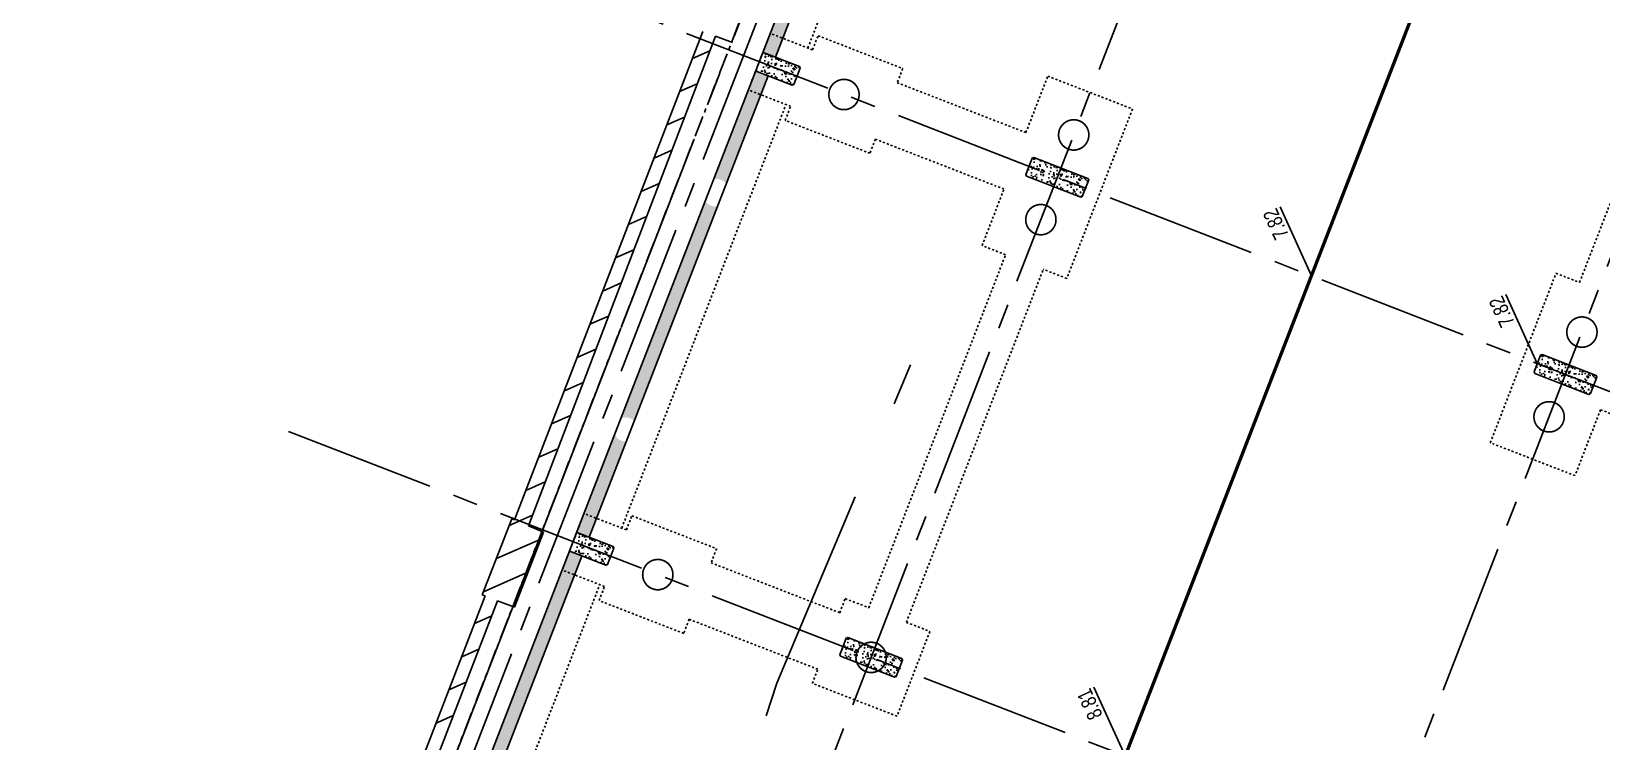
# Model space of a CAD drawing. Header units: feet. Extents: x 308 to 1449, y -4548 to -3843.
# Drawn here: x 829.9 to 907.7, y -4410.1 to -4374.9 of the extents above; entities that cross this region are included whole.
import ezdxf

# ---------------------------------------------------------------- set-up
doc = ezdxf.new("R2010")
doc.units = ezdxf.units.FT
doc.header["$LTSCALE"] = 10
doc.header["$MEASUREMENT"] = 0
for name, pattern in [('CENTER', [2, 1.25, -0.25, 0.25, -0.25]), ('CENTER2', [1.125, 0.75, -0.125, 0.125, -0.125]), ('DASHEDX2', [1.5, 1, -0.5]), ('HIDDEN', [0.375, 0.25, -0.125]), ('HIDDEN2', [0.1875, 0.125, -0.0625]), ('XSITE-EXST$0$PL', [4.9, 1, -0.2, 0.15, -0.2, 0.15, -0.2, 3])]:
    doc.linetypes.add(name, pattern=pattern)
doc.layers.get('0').update_dxf_attribs({"linetype": 'CONTINUOUS'})
for name, color, linetype in [('auger pile', 1, 'CONTINUOUS'), ('conc. wall', 7, 'CONTINUOUS'), ('GRID', 30, 'CENTER2'), ('HATCH', 8, 'CONTINUOUS'), ('Mat Footing Dewatering Pump', 80, 'CONTINUOUS'), ('p-ftg.', 4, 'HIDDEN2'), ('property line', 6, 'CENTER'), ('slabedge', 6, 'CONTINUOUS'), ('SLN', 6, 'CONTINUOUS'), ('TB', 5, 'DASHEDX2'), ('XSITE-EXST$0$PL', 3, 'XSITE-EXST$0$PL')]:
    doc.layers.add(name, color=color, linetype=linetype)
doc.styles.add('dimwall', font='arial.ttf', dxfattribs={"width": 0.75, "height": 9})

# ---------------------------------------------------------------- blocks, each defined once
blk = doc.blocks.new('A$C5F951A37')
at = {"layer": 'XSITE-EXST$0$PL'}
blk.add_lwpolyline([(85.959, 148.104), (254.944, 149.579), (254.944, -256.561), (123.904, -256.561), (123.904, -64.081), (2.904, -64.081), (2.904, -60.391), (-31.306, -60.391, 0.219201), (-17.868, -12.027, 0.064813), (-28.942, 25.081), (49.332, 73.425, 0.263278), (80.172, 129.521), (80.092, 136.021, -0.236377), (85.959, 148.104)], format="xyb", dxfattribs=at)
blk = doc.blocks.new('A$C54E400CE')
at = {"linetype": 'HIDDEN', "rotation": 338.8}
blk.add_blockref('A$C5F951A37', (51.026, 331.392), dxfattribs=at)
blk = doc.blocks.new('A$C2A3944E8')
at = {"layer": 'conc. wall'}
h = blk.add_hatch(dxfattribs=at)
h.set_pattern_fill('AR-CONC', color=256, style=0)
h.set_pattern_definition([(50, (1448.896, 3240.727), (7.172602, -0.627521), [0.75, -8.25]), (355, (1448.896, 3240.727), (-1.387513, 7.52192), [0.6, -6.6]), (100.4514, (1449.4935, 3240.675), (5.785094, 6.894395), [0.637402, -7.01142]), (46.1842, (1448.896, 3242.727), (10.67241, -1.65519), [1.125, -12.375]), (96.6356, (1449.785, 3242.589), (9.34663, 9.74118), [0.9561, -10.51713]), (351.1842, (1448.896, 3242.727), (9.34662, 9.741186), [0.9, -9.9]), (21, (1449.896, 3242.227), (5.96907, -4.026189), [0.75, -8.25]), (326, (1449.896, 3242.227), (2.433153, 7.2515), [0.6, -6.6]), (71.4514, (1450.393, 3241.8916), (8.402226, 3.225305), [0.637402, -7.01142]), (37.5, (1448.8958, 3240.727), (0.1215986, 3.3289385), [0, -6.52, 0, -6.7, 0, -6.625]), (7.5, (1448.8958, 3240.727), (2.630695, 3.944117), [0, -3.82, 0, -6.37, 0, -2.525]), (327.5, (1446.6658, 3240.727), (5.3382244, -0.2255487), [0, -2.5, 0, -7.8, 0, -10.35]), (317.5, (1445.6658, 3240.727), (5.831862, 1.00105), [0, -3.25, 0, -5.18, 0, -7.35])])
h.paths.add_polyline_path([(864.702481, 1744.262432), (852.702481, 1744.262432), (852.702481, 1736.262432), (864.702481, 1736.262432)])
h.paths.add_polyline_path([(1146.702481, 1744.262432), (1134.702481, 1744.262432), (1134.702481, 1736.262432), (1146.702481, 1736.262432)])
edge = h.paths.add_edge_path()
edge.add_arc((919.664078, 1739.37313), 6.870658, 134.633077288, 206.920334187)
edge.add_line((913.537945, 1736.262432), (864.702481, 1736.262432))
edge.add_line((864.702481, 1736.262432), (864.702481, 1744.262432))
edge.add_line((864.702481, 1744.262432), (914.837001, 1744.262432))
edge = h.paths.add_edge_path()
edge.add_arc((919.664078, 1739.37313), 6.870658, 333.079665813, 405.366922712)
edge.add_line((924.491154, 1744.262432), (1134.702481, 1744.262432))
edge.add_line((1134.702481, 1744.262432), (1134.702481, 1736.262432))
edge.add_line((1134.702481, 1736.262432), (925.79021, 1736.262432))
h = blk.add_hatch(dxfattribs=at)
h.set_pattern_fill('AR-CONC', color=256, style=0)
h.set_pattern_definition([(50, (517.359, 4467.727), (7.172602, -0.627521), [0.75, -8.25]), (355, (517.359, 4467.727), (-1.387513, 7.521921), [0.6, -6.6]), (100.4514, (517.9566, 4467.675), (5.785094, 6.894395), [0.637402, -7.011421]), (46.1842, (517.359, 4469.727), (10.67241, -1.65519), [1.125, -12.375]), (96.6356, (518.248, 4469.589), (9.346627, 9.74118), [0.956103, -10.51713]), (351.1842, (517.359, 4469.727), (9.34662, 9.741186), [0.9, -9.9]), (21, (518.359, 4469.227), (5.96907, -4.026189), [0.75, -8.25]), (326, (518.359, 4469.227), (2.433153, 7.2515), [0.6, -6.6]), (71.4514, (518.856, 4468.8916), (8.402226, 3.225305), [0.637402, -7.011421]), (37.5, (517.3589, 4467.727), (0.1215986, 3.3289385), [0, -6.52, 0, -6.7, 0, -6.625]), (7.5, (517.359, 4467.727), (2.6306954, 3.944117), [0, -3.82, 0, -6.37, 0, -2.525]), (327.5, (515.1289, 4467.727), (5.3382244, -0.2255487), [0, -2.5, 0, -7.8, 0, -10.35]), (317.5, (514.129, 4467.727), (5.831862, 1.00105), [0, -3.25, 0, -5.18, 0, -7.35])])
h.paths.add_polyline_path([(1146.702481, 1721.012432), (1147.452481, 1720.262432), (1152.702481, 1720.262432), (1152.702481, 1736.262432), (1146.702481, 1736.262432)])
h.paths.add_polyline_path([(1152.702481, 1720.262432), (1157.952481, 1720.262432), (1158.702481, 1721.012432), (1158.702481, 1736.262432), (1152.702481, 1736.262432)])
h.paths.add_polyline_path([(1152.702481, 1744.262432), (1147.452481, 1744.262432), (1146.702481, 1743.512432), (1146.702481, 1736.262432), (1152.702481, 1736.262432)])
h.paths.add_polyline_path([(1157.952481, 1744.262432), (1152.702481, 1744.262432), (1152.702481, 1736.262432), (1158.702481, 1736.262432), (1158.702481, 1743.512432)])
h = blk.add_hatch(dxfattribs=at)
h.set_pattern_fill('AR-CONC', color=256, style=0)
h.set_pattern_definition([(50, (1448.896, 3240.727), (7.172602, -0.627521), [0.75, -8.25]), (355, (1448.896, 3240.727), (-1.387513, 7.52192), [0.6, -6.6]), (100.4514, (1449.4935, 3240.675), (5.785094, 6.894395), [0.637402, -7.01142]), (46.1842, (1448.896, 3242.727), (10.67241, -1.65519), [1.125, -12.375]), (96.6356, (1449.785, 3242.589), (9.34663, 9.74118), [0.9561, -10.51713]), (351.1842, (1448.896, 3242.727), (9.34662, 9.741186), [0.9, -9.9]), (21, (1449.896, 3242.227), (5.96907, -4.02619), [0.75, -8.25]), (326, (1449.896, 3242.227), (2.433153, 7.2515), [0.6, -6.6]), (71.4514, (1450.393, 3241.8916), (8.402226, 3.225305), [0.637402, -7.01142]), (37.5, (1448.8958, 3240.727), (0.1215986, 3.3289385), [0, -6.52, 0, -6.7, 0, -6.625]), (7.5, (1448.8958, 3240.727), (2.630695, 3.944117), [0, -3.82, 0, -6.37, 0, -2.525]), (327.5, (1446.6658, 3240.727), (5.3382244, -0.2255487), [0, -2.5, 0, -7.8, 0, -10.35]), (317.5, (1445.6658, 3240.727), (5.831862, 1.00105), [0, -3.25, 0, -5.18, 0, -7.35])])
h.paths.add_polyline_path([(1170.702481, 1744.262432), (1158.702481, 1744.262432), (1158.702481, 1736.262432), (1170.702481, 1736.262432)])
h.paths.add_polyline_path([(1452.702481, 1744.262432), (1440.702481, 1744.262432), (1440.702481, 1736.262432), (1452.702481, 1736.262432)])
h.paths.add_polyline_path([(1476.702481, 1744.262432), (1464.702481, 1744.262432), (1464.702481, 1736.262432), (1476.702481, 1736.262432)])
h.paths.add_polyline_path([(1644.702481, 1744.262432), (1616.921448, 1744.262432), (1616.921448, 1736.262432), (1644.702481, 1736.262432)])
h.paths.add_polyline_path([(1656.702481, 1744.262432), (1644.702481, 1744.262432), (1644.702481, 1736.262432), (1656.702481, 1736.262432)])
h.paths.add_polyline_path([(1680.702481, 1744.262432), (1668.702481, 1744.262432), (1668.702481, 1736.262432), (1680.702481, 1736.262432)])
h.paths.add_polyline_path([(1820.921448, 1744.262432), (1680.702481, 1744.262432), (1680.702481, 1736.262432), (1820.921448, 1736.262432)])
h.paths.add_polyline_path([(1848.702481, 1744.262432), (1820.921448, 1744.262432), (1820.921448, 1736.262432), (1848.702481, 1736.262432)])
h.paths.add_polyline_path([(1860.702481, 1744.262432), (1848.702481, 1744.262432), (1848.702481, 1736.262432), (1860.702481, 1736.262432)])
edge = h.paths.add_edge_path()
edge.add_arc((1226.202933, 1739.218037), 7.176973, 335.680923073, 404.656769957)
edge.add_line((1231.308129, 1744.262432), (1310.921448, 1744.262432))
edge.add_line((1310.921448, 1744.262432), (1310.921448, 1736.262432))
edge.add_line((1310.921448, 1736.262432), (1232.743066, 1736.262432))
edge = h.paths.add_edge_path()
edge.add_arc((1226.202933, 1739.218037), 7.176973, 135.343230043, 204.319076927)
edge.add_line((1219.662799, 1736.262432), (1170.702481, 1736.262432))
edge.add_line((1170.702481, 1736.262432), (1170.702481, 1744.262432))
edge.add_line((1170.702481, 1744.262432), (1221.097736, 1744.262432))
edge = h.paths.add_edge_path()
edge.add_arc((1376.783962, 1740.061312), 8.180613, 149.099696924, 207.669844512)
edge.add_line((1369.538899, 1736.262432), (1310.921448, 1736.262432))
edge.add_line((1310.921448, 1736.262432), (1310.921448, 1744.262432))
edge.add_line((1310.921448, 1744.262432), (1369.764487, 1744.262432))
edge = h.paths.add_edge_path()
edge.add_arc((1376.783962, 1740.061312), 8.180613, 332.330155488, 390.900303076)
edge.add_line((1383.803437, 1744.262432), (1440.702481, 1744.262432))
edge.add_line((1440.702481, 1744.262432), (1440.702481, 1736.262432))
edge.add_line((1440.702481, 1736.262432), (1384.029026, 1736.262432))
edge = h.paths.add_edge_path()
edge.add_arc((1597.917506, 1739.147706), 7.826248, 338.366611379, 400.808647203)
edge.add_line((1603.841165, 1744.262432), (1616.921448, 1744.262432))
edge.add_line((1616.921448, 1744.262432), (1616.921448, 1736.262432))
edge.add_line((1616.921448, 1736.262432), (1605.192488, 1736.262432))
edge = h.paths.add_edge_path()
edge.add_arc((1597.917506, 1739.147706), 7.826248, 139.191352797, 201.633388621)
edge.add_line((1590.642525, 1736.262432), (1476.702481, 1736.262432))
edge.add_line((1476.702481, 1736.262432), (1476.702481, 1744.262432))
edge.add_line((1476.702481, 1744.262432), (1591.993847, 1744.262432))
h = blk.add_hatch(dxfattribs=at)
h.set_pattern_fill('AR-CONC', color=256, style=0)
h.set_pattern_definition([(50, (823.359, 4467.727), (7.172602, -0.627521), [0.75, -8.25]), (355, (823.359, 4467.727), (-1.387513, 7.521921), [0.6, -6.6]), (100.4514, (823.9566, 4467.675), (5.785094, 6.894395), [0.637402, -7.011421]), (46.1842, (823.359, 4469.727), (10.67241, -1.65519), [1.125, -12.375]), (96.6356, (824.248, 4469.589), (9.346627, 9.74118), [0.956103, -10.51713]), (351.1842, (823.359, 4469.727), (9.34662, 9.741186), [0.9, -9.9]), (21, (824.359, 4469.227), (5.96907, -4.026189), [0.75, -8.25]), (326, (824.359, 4469.227), (2.433153, 7.2515), [0.6, -6.6]), (71.4514, (824.856, 4468.8916), (8.402226, 3.225305), [0.637402, -7.011421]), (37.5, (823.3589, 4467.727), (0.1215986, 3.3289385), [0, -6.52, 0, -6.7, 0, -6.625]), (7.5, (823.359, 4467.727), (2.6306954, 3.944117), [0, -3.82, 0, -6.37, 0, -2.525]), (327.5, (821.1289, 4467.727), (5.3382244, -0.2255487), [0, -2.5, 0, -7.8, 0, -10.35]), (317.5, (820.129, 4467.727), (5.831862, 1.00105), [0, -3.25, 0, -5.18, 0, -7.35])])
h.paths.add_polyline_path([(1452.702481, 1721.012432), (1453.452481, 1720.262432), (1458.702481, 1720.262432), (1458.702481, 1736.262432), (1452.702481, 1736.262432)])
h.paths.add_polyline_path([(1458.702481, 1720.262432), (1463.952481, 1720.262432), (1464.702481, 1721.012432), (1464.702481, 1736.262432), (1458.702481, 1736.262432)])
h.paths.add_polyline_path([(1458.702481, 1744.262432), (1453.452481, 1744.262432), (1452.702481, 1743.512432), (1452.702481, 1736.262432), (1458.702481, 1736.262432)])
h.paths.add_polyline_path([(1463.952481, 1744.262432), (1458.702481, 1744.262432), (1458.702481, 1736.262432), (1464.702481, 1736.262432), (1464.702481, 1743.512432)])
h = blk.add_hatch(dxfattribs=at)
h.set_pattern_fill('AR-CONC', color=256, style=0)
h.set_pattern_definition([(50, (517.359, 4285.727), (7.172602, -0.627521), [0.75, -8.25]), (355, (517.359, 4285.727), (-1.387513, 7.521921), [0.6, -6.6]), (100.4514, (517.9566, 4285.675), (5.785094, 6.894395), [0.637402, -7.011421]), (46.1842, (517.359, 4287.727), (10.67241, -1.65519), [1.125, -12.375]), (96.6356, (518.248, 4287.589), (9.346627, 9.74118), [0.956103, -10.51713]), (351.1842, (517.359, 4287.727), (9.34662, 9.741186), [0.9, -9.9]), (21, (518.359, 4287.227), (5.96907, -4.026189), [0.75, -8.25]), (326, (518.359, 4287.227), (2.433153, 7.2515), [0.6, -6.6]), (71.4514, (518.856, 4286.8916), (8.402226, 3.225305), [0.637402, -7.011421]), (37.5, (517.3589, 4285.727), (0.1215986, 3.3289385), [0, -6.52, 0, -6.7, 0, -6.625]), (7.5, (517.359, 4285.727), (2.6306954, 3.944117), [0, -3.82, 0, -6.37, 0, -2.525]), (327.5, (515.1289, 4285.727), (5.3382244, -0.2255487), [0, -2.5, 0, -7.8, 0, -10.35]), (317.5, (514.129, 4285.727), (5.831862, 1.00105), [0, -3.25, 0, -5.18, 0, -7.35])])
h.paths.add_polyline_path([(1152.702481, 1572.262432), (1147.452481, 1572.262432), (1146.702481, 1571.512432), (1146.702481, 1554.262432), (1152.702481, 1554.262432)])
h.paths.add_polyline_path([(1158.702481, 1571.512432), (1157.952481, 1572.262432), (1152.702481, 1572.262432), (1152.702481, 1554.262432), (1158.702481, 1554.262432)])
h.paths.add_polyline_path([(1158.702481, 1554.262432), (1152.702481, 1554.262432), (1152.702481, 1536.262432), (1157.952481, 1536.262432), (1158.702481, 1537.012432)])
h.paths.add_polyline_path([(1152.702481, 1554.262432), (1146.702481, 1554.262432), (1146.702481, 1537.012432), (1147.452481, 1536.262432), (1152.702481, 1536.262432)])
h = blk.add_hatch(dxfattribs=at)
h.set_pattern_fill('AR-CONC', color=256, style=0)
h.set_pattern_definition([(50, (823.359, 4285.727), (7.172602, -0.627521), [0.75, -8.25]), (355, (823.359, 4285.727), (-1.387513, 7.521921), [0.6, -6.6]), (100.4514, (823.9566, 4285.675), (5.785094, 6.894395), [0.637402, -7.011421]), (46.1842, (823.359, 4287.727), (10.67241, -1.65519), [1.125, -12.375]), (96.6356, (824.248, 4287.589), (9.346627, 9.74118), [0.956103, -10.51713]), (351.1842, (823.359, 4287.727), (9.34662, 9.741186), [0.9, -9.9]), (21, (824.359, 4287.227), (5.96907, -4.026189), [0.75, -8.25]), (326, (824.359, 4287.227), (2.433153, 7.2515), [0.6, -6.6]), (71.4514, (824.856, 4286.8916), (8.402226, 3.225305), [0.637402, -7.011421]), (37.5, (823.3589, 4285.727), (0.1215986, 3.3289385), [0, -6.52, 0, -6.7, 0, -6.625]), (7.5, (823.359, 4285.727), (2.6306954, 3.944117), [0, -3.82, 0, -6.37, 0, -2.525]), (327.5, (821.1289, 4285.727), (5.3382244, -0.2255487), [0, -2.5, 0, -7.8, 0, -10.35]), (317.5, (820.129, 4285.727), (5.831862, 1.00105), [0, -3.25, 0, -5.18, 0, -7.35])])
h.paths.add_polyline_path([(1458.702481, 1572.262432), (1453.452481, 1572.262432), (1452.702481, 1571.512432), (1452.702481, 1554.262432), (1458.702481, 1554.262432)])
h.paths.add_polyline_path([(1464.702481, 1571.512432), (1463.952481, 1572.262432), (1458.702481, 1572.262432), (1458.702481, 1554.262432), (1464.702481, 1554.262432)])
h.paths.add_polyline_path([(1464.702481, 1554.262432), (1458.702481, 1554.262432), (1458.702481, 1536.262432), (1463.952481, 1536.262432), (1464.702481, 1537.012432)])
h.paths.add_polyline_path([(1458.702481, 1554.262432), (1452.702481, 1554.262432), (1452.702481, 1537.012432), (1453.452481, 1536.262432), (1458.702481, 1536.262432)])
h = blk.add_hatch(dxfattribs=at)
h.set_pattern_fill('AR-CONC', color=256, style=0)
h.set_pattern_definition([(50, (823.359, 3961.727), (7.172602, -0.627521), [0.75, -8.25]), (355, (823.359, 3961.727), (-1.387513, 7.521921), [0.6, -6.6]), (100.4514, (823.9566, 3961.675), (5.785094, 6.894395), [0.637402, -7.011421]), (46.1842, (823.359, 3963.727), (10.67241, -1.65519), [1.125, -12.375]), (96.6356, (824.248, 3963.589), (9.346627, 9.74118), [0.956103, -10.51713]), (351.1842, (823.359, 3963.727), (9.34662, 9.741186), [0.9, -9.9]), (21, (824.359, 3963.227), (5.96907, -4.026189), [0.75, -8.25]), (326, (824.359, 3963.227), (2.433153, 7.2515), [0.6, -6.6]), (71.4514, (824.856, 3962.8916), (8.402226, 3.225305), [0.637402, -7.011421]), (37.5, (823.3589, 3961.727), (0.1215986, 3.3289385), [0, -6.52, 0, -6.7, 0, -6.625]), (7.5, (823.359, 3961.727), (2.6306954, 3.944117), [0, -3.82, 0, -6.37, 0, -2.525]), (327.5, (821.1289, 3961.727), (5.3382244, -0.2255487), [0, -2.5, 0, -7.8, 0, -10.35]), (317.5, (820.129, 3961.727), (5.831862, 1.00105), [0, -3.25, 0, -5.18, 0, -7.35])])
h.paths.add_polyline_path([(1458.702481, 1248.262432), (1453.452481, 1248.262432), (1452.702481, 1247.512432), (1452.702481, 1230.262432), (1458.702481, 1230.262432)])
h.paths.add_polyline_path([(1464.702481, 1247.512432), (1463.952481, 1248.262432), (1458.702481, 1248.262432), (1458.702481, 1230.262432), (1464.702481, 1230.262432)])
h.paths.add_polyline_path([(1464.702481, 1230.262432), (1458.702481, 1230.262432), (1458.702481, 1212.262432), (1463.952481, 1212.262432), (1464.702481, 1213.012432)])
h.paths.add_polyline_path([(1458.702481, 1230.262432), (1452.702481, 1230.262432), (1452.702481, 1213.012432), (1453.452481, 1212.262432), (1458.702481, 1212.262432)])
h = blk.add_hatch(dxfattribs=at)
h.set_pattern_fill('AR-CONC', color=256, style=0)
h.set_pattern_definition([(50, (1448.896, 3235.727), (7.172602, -0.627521), [0.75, -8.25]), (355, (1448.896, 3235.727), (-1.387513, 7.521921), [0.6, -6.6]), (100.4514, (1449.4935, 3235.675), (5.785094, 6.894395), [0.637402, -7.01142]), (46.1842, (1448.896, 3237.727), (10.67241, -1.65519), [1.125, -12.375]), (96.6356, (1449.785, 3237.589), (9.346627, 9.74118), [0.956103, -10.51713]), (351.1842, (1448.896, 3237.727), (9.34662, 9.741186), [0.9, -9.9]), (21, (1449.896, 3237.227), (5.96907, -4.026189), [0.75, -8.25]), (326, (1449.896, 3237.227), (2.433153, 7.2515), [0.6, -6.6]), (71.4514, (1450.393, 3236.8916), (8.402226, 3.225305), [0.637402, -7.01142]), (37.5, (1448.8958, 3235.727), (0.1215986, 3.3289385), [0, -6.52, 0, -6.7, 0, -6.625]), (7.5, (1448.8958, 3235.727), (2.6306954, 3.944117), [0, -3.82, 0, -6.37, 0, -2.525]), (327.5, (1446.6658, 3235.727), (5.3382244, -0.2255487), [0, -2.5, 0, -7.8, 0, -10.35]), (317.5, (1445.6658, 3235.727), (5.831862, 1.00105), [0, -3.25, 0, -5.18, 0, -7.35])])
h.paths.add_polyline_path([(1040.348234, 1032.262432), (1040.348234, 1038.725474, -0.0958594445), (1033.587892, 1040.262432), (852.702481, 1040.262432), (852.702481, 1038.970636, -0.2134217653), (855.702481, 1032.262432)])
h.paths.add_polyline_path([(1093.115445, 1032.262432), (1093.115445, 1040.262432), (1040.348234, 1040.262432), (1040.348234, 1032.262432)])
h.paths.add_polyline_path([(1093.115445, 1040.262432), (1093.115445, 1032.262432), (1143.702481, 1032.262432, -0.2134217653), (1146.702481, 1038.970636), (1146.702481, 1040.262432)])
h.paths.add_polyline_path([(1343.352898, 1032.262432), (1343.352898, 1038.725474, -0.0958594445), (1336.592556, 1040.262432), (1158.702481, 1040.262432), (1158.702481, 1038.970636, -0.2134217653), (1161.702481, 1032.262432)])
h.paths.add_polyline_path([(1343.352898, 1040.262432), (1343.352898, 1032.262432), (1399.115445, 1032.262432), (1399.115445, 1040.262432)])
h.paths.add_polyline_path([(1449.702481, 1032.262432, -0.2134217653), (1452.702481, 1038.970636), (1452.702481, 1040.262432), (1399.115445, 1040.262432), (1399.115445, 1032.262432)])
h.paths.add_polyline_path([(1603.115445, 1032.262432), (1603.115445, 1040.262432), (1464.702481, 1040.262432), (1464.702481, 1038.970636, -0.2134217653), (1467.702481, 1032.262432)])
h.paths.add_polyline_path([(1603.115445, 1040.262432), (1603.115445, 1032.262432), (1653.702481, 1032.262432, -0.2134217653), (1656.702481, 1038.970636), (1656.702481, 1040.262432)])
at = {"layer": 'auger pile', "const_width": 1}
for points in [[(1161.702481, 1690.262432, 1), (1143.702481, 1690.262432, 1)], [(1467.702481, 1690.262432, 1), (1449.702481, 1690.262432, 1)], [(1161.702481, 1554.262432, 1), (1143.702481, 1554.262432, 1)], [(1440.702481, 1554.262432, 1), (1422.702481, 1554.262432, 1)], [(1476.702481, 1554.262432, -1), (1494.702481, 1554.262432, -1)], [(1440.702481, 1230.262432, 1), (1422.702481, 1230.262432, 1)], [(1476.702481, 1230.262432, -1), (1494.702481, 1230.262432, -1)]]:
    blk.add_lwpolyline(points, format="xyb", close=True, dxfattribs=at)
at = {"layer": 'conc. wall'}
for p, q in [((851.952481, 1744.262432), (1147.452481, 1744.262432)), ((852.702481, 1736.262432), (1146.702481, 1736.262432)), ((1453.452481, 1744.262432), (1157.952481, 1744.262432)), ((1452.702481, 1736.262432), (1158.702481, 1736.262432)), ((1463.952481, 1744.262432), (1657.452481, 1744.262432)), ((1464.702481, 1736.262432), (1656.702481, 1736.262432))]:
    blk.add_line(p, q, dxfattribs=at)
for points in [[(1146.702481, 1743.512432), (1146.702481, 1721.012432), (1147.452481, 1720.262432), (1157.952481, 1720.262432), (1158.702481, 1721.012432), (1158.702481, 1743.512432), (1157.952481, 1744.262432), (1147.452481, 1744.262432)], [(1452.702481, 1743.512432), (1452.702481, 1721.012432), (1453.452481, 1720.262432), (1463.952481, 1720.262432), (1464.702481, 1721.012432), (1464.702481, 1743.512432), (1463.952481, 1744.262432), (1453.452481, 1744.262432)], [(1146.702481, 1571.512432), (1146.702481, 1537.012432), (1147.452481, 1536.262432), (1157.952481, 1536.262432), (1158.702481, 1537.012432), (1158.702481, 1571.512432), (1157.952481, 1572.262432), (1147.452481, 1572.262432)], [(1452.702481, 1571.512432), (1452.702481, 1537.012432), (1453.452481, 1536.262432), (1463.952481, 1536.262432), (1464.702481, 1537.012432), (1464.702481, 1571.512432), (1463.952481, 1572.262432), (1453.452481, 1572.262432)], [(1452.702481, 1247.512432), (1452.702481, 1213.012432), (1453.452481, 1212.262432), (1463.952481, 1212.262432), (1464.702481, 1213.012432), (1464.702481, 1247.512432), (1463.952481, 1248.262432), (1453.452481, 1248.262432)]]:
    blk.add_lwpolyline(points, close=True, dxfattribs=at)
at = {"layer": 'p-ftg.'}
for p, q in [((1134.702481, 1717.262432), (1134.702481, 1744.262432)), ((1170.702481, 1744.262432), (1134.702481, 1744.262432)), ((1170.702481, 1717.262432), (1170.702481, 1744.262432)), ((1440.702481, 1717.262432), (1440.702481, 1744.262432)), ((1476.702481, 1744.262432), (1440.702481, 1744.262432)), ((1476.702481, 1717.262432), (1476.702481, 1744.262432)), ((864.702481, 1720.262432), (1134.702481, 1720.262432)), ((1170.702481, 1720.262432), (1440.702481, 1720.262432)), ((1476.702481, 1720.262432), (1644.702481, 1720.262432)), ((1134.702481, 1581.262432), (1134.702481, 1663.262432)), ((1170.702481, 1581.262432), (1170.702481, 1663.262432)), ((1440.702481, 1581.262432), (1440.702481, 1663.262432)), ((1476.702481, 1581.262432), (1476.702481, 1663.262432)), ((1179.702481, 1566.262432), (1404.702481, 1566.262432)), ((1179.702481, 1542.262432), (1404.702481, 1542.262432)), ((1512.702481, 1242.262432), (1608.702481, 1242.262432)), ((1446.702481, 1203.262432), (1446.702481, 1059.262432))]:
    blk.add_line(p, q, dxfattribs=at)
for points in [[(1125.702481, 1663.262432), (1125.702481, 1717.262432), (1134.702481, 1717.262432)], [(1170.702481, 1717.262432), (1179.702481, 1717.262432), (1179.702481, 1663.262432), (1170.702481, 1663.262432)], [(1431.702481, 1663.262432), (1431.702481, 1717.262432), (1440.702481, 1717.262432)], [(1476.702481, 1717.262432), (1485.702481, 1717.262432), (1485.702481, 1663.262432), (1476.702481, 1663.262432)], [(1134.702481, 1663.262432), (1125.702481, 1663.262432)], [(1440.702481, 1663.262432), (1431.702481, 1663.262432)], [(1125.702481, 1581.262432), (1134.702481, 1581.262432)], [(1179.702481, 1542.262432), (1179.702481, 1527.262432), (1125.702481, 1527.262432), (1125.702481, 1581.262432)], [(1170.702481, 1581.262432), (1179.702481, 1581.262432), (1179.702481, 1566.262432)], [(1404.702481, 1566.262432), (1404.702481, 1581.262432), (1440.702481, 1581.262432)], [(1476.702481, 1581.262432), (1512.702481, 1581.262432), (1512.702481, 1527.262432), (1404.702481, 1527.262432), (1404.702481, 1542.262432)], [(1404.702481, 1257.262432), (1512.702481, 1257.262432), (1512.702481, 1242.262432)], [(1446.702481, 1203.262432), (1404.702481, 1203.262432), (1404.702481, 1257.262432)]]:
    blk.add_lwpolyline(points, dxfattribs=at)
at = {"layer": 'property line'}
blk.add_line((103.702481, 1763.762432), (2413.452481, 1763.762432), dxfattribs=at)
at = {"layer": 'slabedge'}
for p, q in [((1152.702481, 1392.262432), (1184.12957, 1424.44492)), ((1458.702481, 1392.262432), (1490.12957, 1424.44492)), ((1458.702481, 1248.262432), (1490.12957, 1280.44492))]:
    blk.add_line(p, q, dxfattribs=at)
blk.add_lwpolyline([(540.702481, 1392.262432, 0, 12, 0), (560.041431, 1392.262432, 2, 2, 0), (1866.702481, 1392.262432, 2, 2, 0)], format="xyseb", dxfattribs=at)
at = {"layer": 'slabedge', "style": 'dimwall', "width": 0.75}
for s, p in [('8.81', (1170.512002, 1413.365591)), ('7.82', (1476.512002, 1413.365591)), ('7.82', (1476.512002, 1269.365591))]:
    blk.add_text(s, height=9, rotation=45.926608524, dxfattribs=at).set_placement(p)

msp = doc.modelspace()

# ---------------------------------------------------------------- linework, layer by layer
at = {"layer": 'GRID'}
for p, q in [((822.545, -4486.13), (940.12, -4183.002)), ((838.084, -4492.157), (955.659, -4189.03)), ((863.256, -4501.921), (980.832, -4198.793)), ((851.913, -4370.932), (997.797, -4427.517)), ((842.691, -4394.706), (988.576, -4451.291))]:
    msp.add_line(p, q, dxfattribs=at)
at = {"layer": 'HATCH'}
for p, q in [((862.692, -4376.238), (863.561, -4375.855)), ((862.057, -4377.883), (862.933, -4377.497)), ((861.423, -4379.529), (862.306, -4379.14)), ((860.789, -4381.174), (861.678, -4380.782)), ((860.154, -4382.82), (861.051, -4382.425)), ((859.52, -4384.465), (860.424, -4384.067)), ((858.885, -4386.111), (859.796, -4385.71)), ((858.251, -4387.757), (859.169, -4387.352)), ((857.617, -4389.402), (858.541, -4388.995)), ((856.982, -4391.048), (857.914, -4390.637)), ((856.348, -4392.693), (857.287, -4392.28)), ((855.713, -4394.339), (856.659, -4393.922)), ((855.079, -4395.985), (856.032, -4395.565)), ((854.445, -4397.63), (855.404, -4397.207)), ((853.616, -4399.361), (854.777, -4398.85)), ((852.978, -4401.009), (855.178, -4400.039)), ((852.34, -4402.656), (854.546, -4401.684)), ((853.799, -4403.379), (853.914, -4403.328)), ((851.899, -4404.216), (852.752, -4403.84)), ((851.264, -4405.862), (852.117, -4405.486)), ((850.63, -4407.507), (851.481, -4407.132)), ((849.996, -4409.153), (850.845, -4408.778))]:
    msp.add_line(p, q, dxfattribs=at)
at = {"layer": 'SLN'}
for p, q in [((863.207, -4374.902, 10.577), (853.881, -4399.092, 10.577)), ((854.574, -4399.383), (863.836, -4375.135)), ((864.678, -4375.45, 5.881), (863.836, -4375.135, 8.337)), ((852.284, -4402.8, 5.449), (853.741, -4399.038, 10.347)), ((853.881, -4399.092, 10.347), (853.741, -4399.038, 10.347)), ((853.879, -4403.419, 16.014), (855.309, -4399.697, 5.868)), ((854.574, -4399.383), (855.309, -4399.697)), ((852.284, -4402.8, 5.449), (852.424, -4402.854, 6.376)), ((852.424, -4402.854, 5.449), (843.092, -4427.06, 5.449)), ((843.696, -4427.295, -0.625), (853.04, -4403.094, -0.001)), ((853.04, -4403.094, 10.46), (853.879, -4403.419, 16.014))]:
    msp.add_line(p, q, dxfattribs=at)
at = {"layer": 'TB'}
for p, q in [((866.867, -4407.172, 6.584), (873.497, -4391.407, 6.446)), ((861.802, -4423.094, 6.395), (866.867, -4407.172, 6.584))]:
    msp.add_line(p, q, dxfattribs=at)

# ---------------------------------------------------------------- block references
at = {"layer": 'Mat Footing Dewatering Pump', "linetype": 'HIDDEN'}
msp.add_blockref('A$C54E400CE', (749.887, -4528.498), dxfattribs=at)
at = {"layer": 'Mat Footing Dewatering Pump', "linetype": 'HIDDEN', "xscale": 0.08333333333333333, "yscale": 0.08333333333333333, "zscale": 0.08333333333333333, "rotation": 68.8}
msp.add_blockref('A$C2A3944E8', (957.561, -4542.294), dxfattribs=at)

doc.saveas('drawing.dxf')
